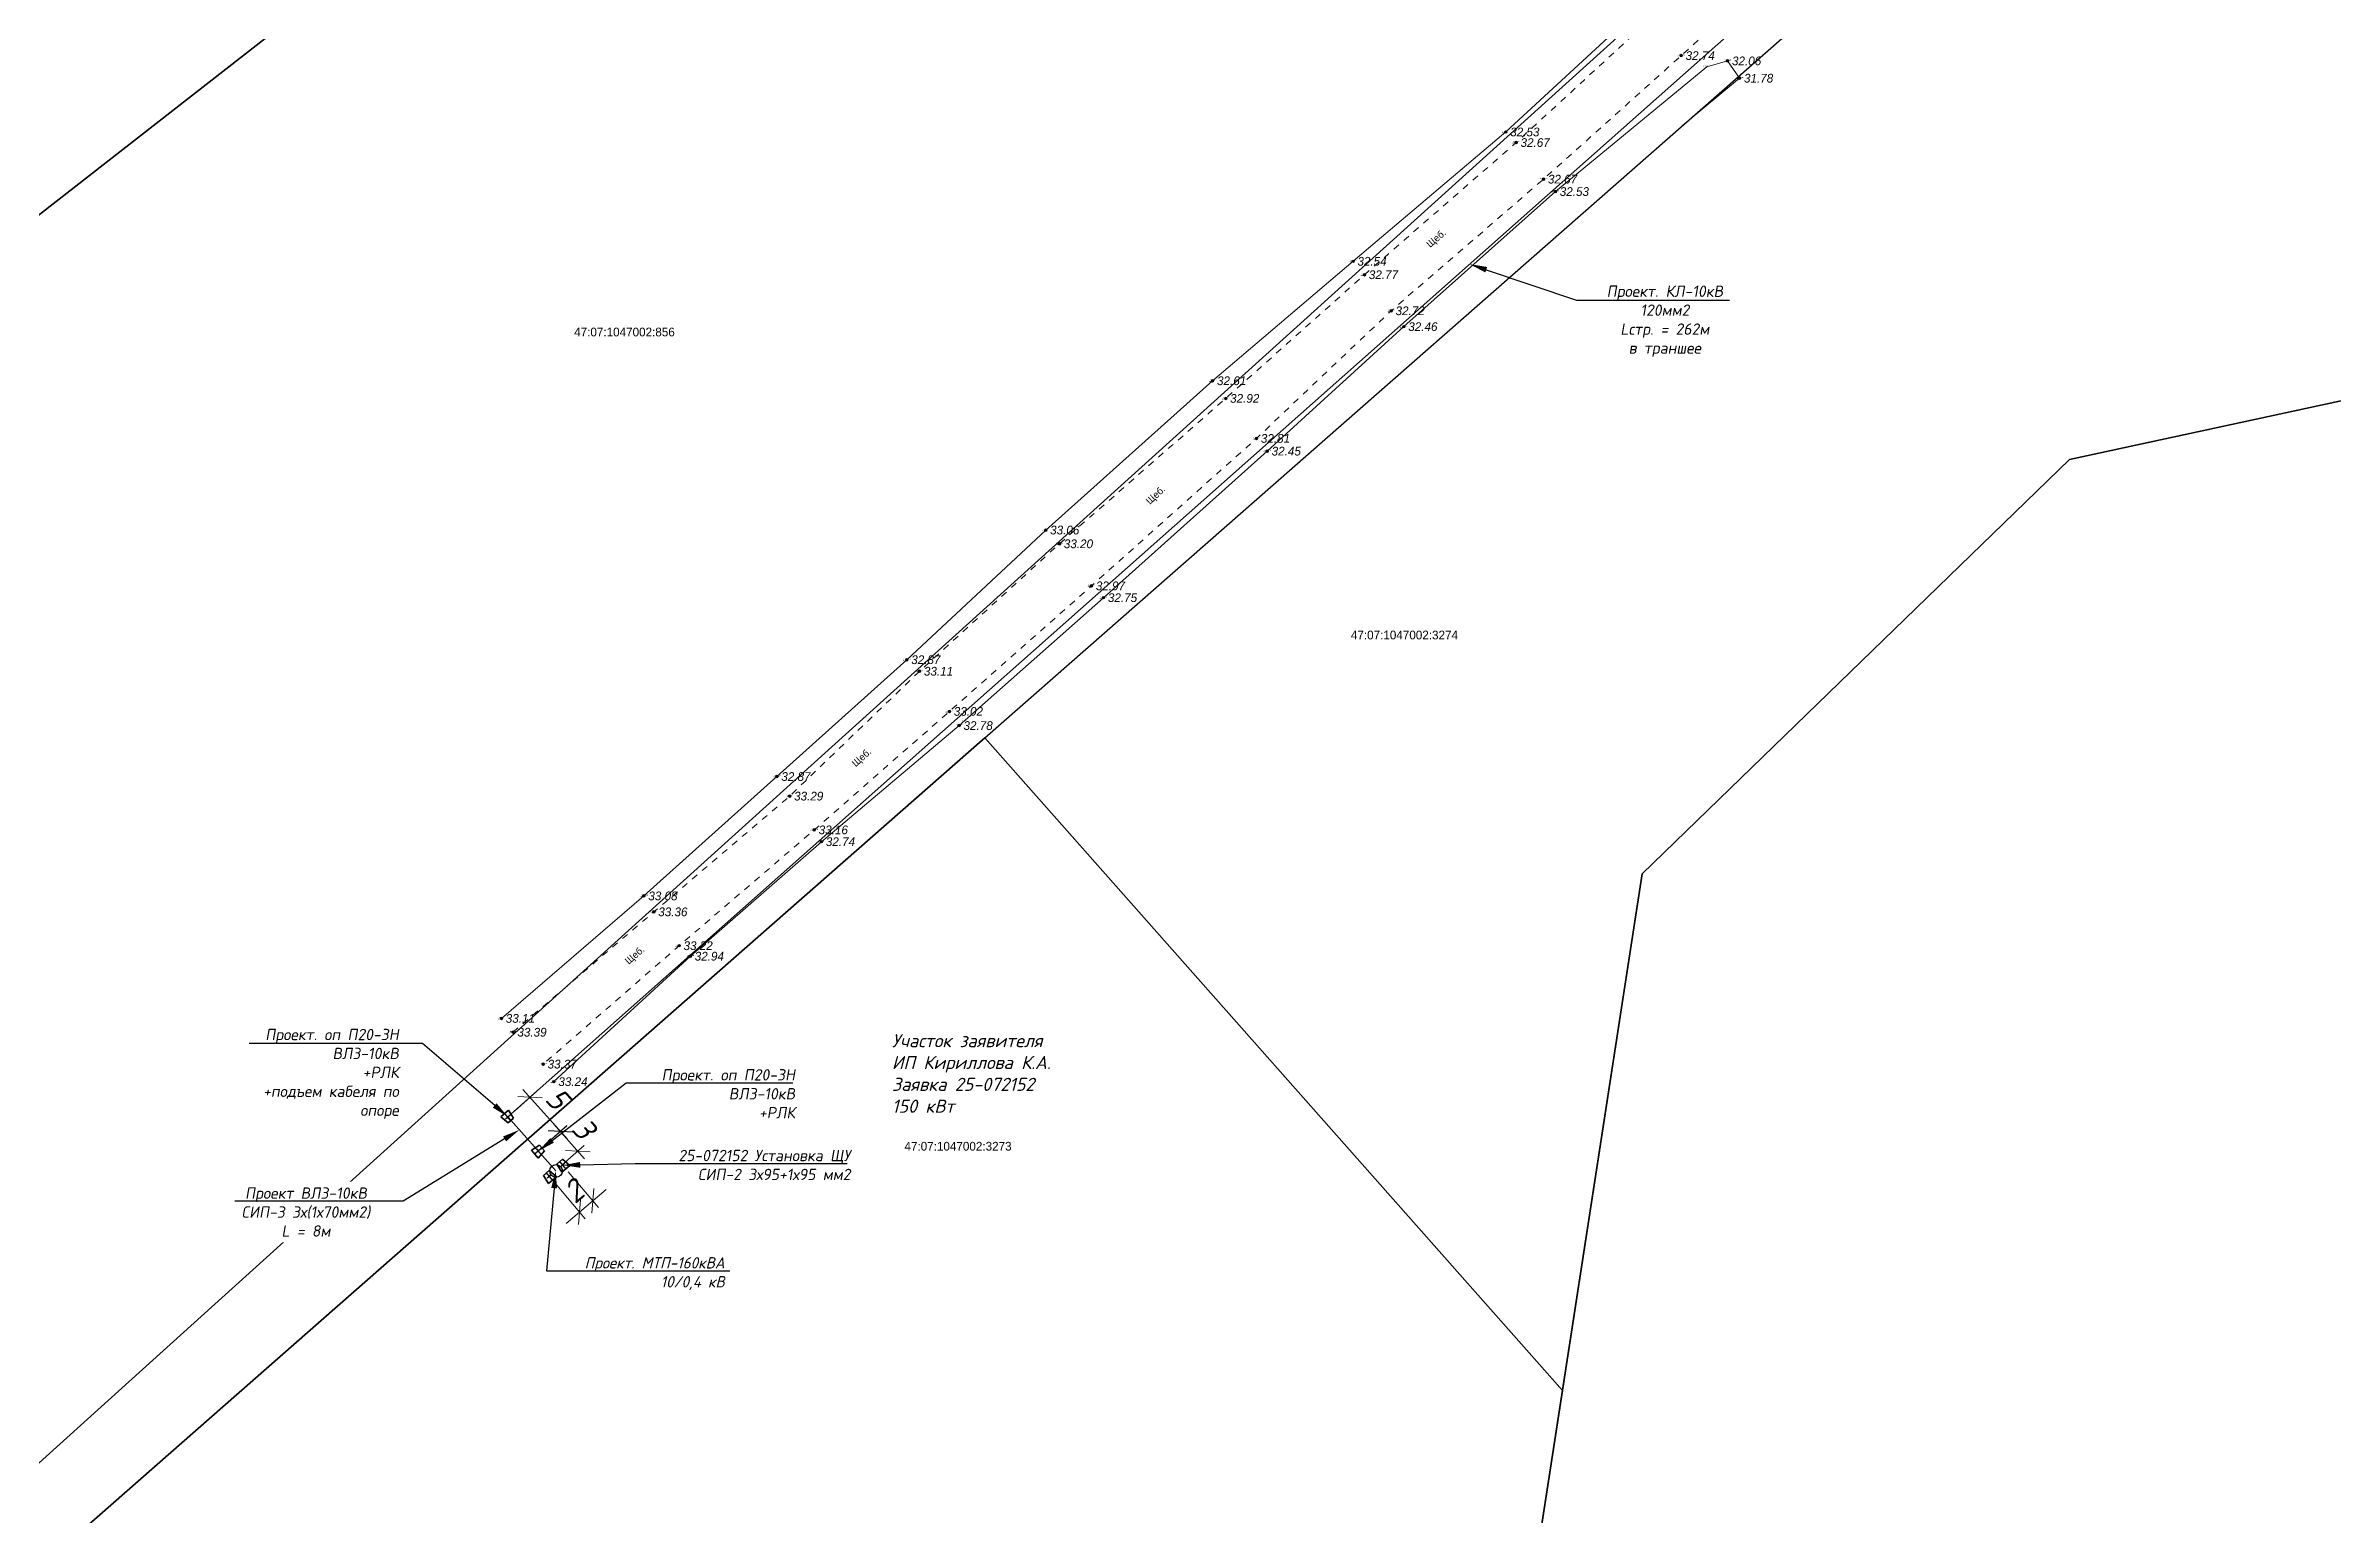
# Model space of a CAD drawing. Extents: x 896 to 2274771, y 652 to 548028.
# Drawn here: x 2232890 to 2233152.1, y 433694.1 to 433862.5 of the extents above; entities that cross this region are included whole.
import ezdxf
from ezdxf import colors
from ezdxf.entities.mleader import LeaderData, LeaderLine
from ezdxf.enums import TextEntityAlignment as Align
from ezdxf.math import Vec2, Vec3

# ---------------------------------------------------------------- set-up
doc = ezdxf.new("R2010")
doc.units = 0
doc.header["$MEASUREMENT"] = 0
doc.linetypes.add('g5_01_5x1_5', pattern=[1.5, 0.75, -0.75])
doc.layers.get('0').update_dxf_attribs({"linetype": 'CONTINUOUS'})
doc.layers.get('Defpoints').update_dxf_attribs({"linetype": 'CONTINUOUS'})
for name, color, linetype, lineweight in [('09_Путевое хозяйство', 7, 'CONTINUOUS', 0), ('10_Границы покрытий и угодий', 7, 'CONTINUOUS', 0), ('11_Гидрография', 7, 'CONTINUOUS', 0), ('Code', 2, 'CONTINUOUS', 0), ('Height', 5, 'CONTINUOUS', 0), ('Name', 3, 'CONTINUOUS', 0), ('дорога', 5, 'CONTINUOUS', 0), ('канава', 5, 'CONTINUOUS', 0), ('Точки_Рел', 7, 'CONTINUOUS', 0), ('Электрик', 7, 'CONTINUOUS', 20)]:
    doc.layers.add(name, color=color, linetype=linetype, lineweight=lineweight)
for name, color, linetype in [('LABELS', 254, 'CONTINUOUS'), ('P', 94, 'CONTINUOUS'), ('Опоры', 124, 'CONTINUOUS')]:
    doc.layers.add(name, color=color, linetype=linetype)
doc.styles.add('D431', font='')
doc.styles.add('LIKE11', font='txt', dxfattribs={"height": 0.8})
doc.styles.add('ГОСТ_ЭССП', font='isocpeur.ttf', dxfattribs={"oblique": 10})
doc.styles.add('Н-2.5мм', font='isocpeur.ttf', dxfattribs={"oblique": 15, "height": 2.5})
doc.styles.get('D431').set_extended_font_data('D431', italic=True)
doc.dimstyles.new('Н-2.5мм_ISO', dxfattribs={"dimtxt": 2.5, "dimasz": 2, "dimexe": 1, "dimexo": 1, "dimgap": 1, "dimtad": 1, "dimtoh": 1, "dimdec": 0, "dimzin": 0, "dimtxsty": 'Н-2.5мм', "dimblk": 'OBLIQUE', "dimcen": 0, "dimdle": 1.2, "dimclrd": 256, "dimclre": 256, "dimclrt": 7, "dimadec": 1, "dimazin": 0, "dimtfac": 1, "dimtdec": 0, "dimtmove": 0, "dimatfit": 3, "dimldrblk": 'OBLIQUE', "dimfxl": 1, "dimtolj": 1, "dimtzin": 0, "dimlwd": 15, "dimlwe": 15, "dimarcsym": 0})

# ---------------------------------------------------------------- blocks, each defined once
blk = doc.blocks.new('500_330_1')
at = {"linetype": 'Continuous', "lineweight": -2}
h = blk.add_hatch(color=0, dxfattribs=at)
h.dxf.hatch_style = 1
edge = h.paths.add_edge_path()
edge.add_arc((0, 0), 0.3, 0, 360)
at = {"color": 0, "linetype": 'Continuous', "lineweight": -2}
blk.add_circle((0, 0), 0.3, dxfattribs=at)
at = {"color": 0, "linetype": 'Continuous', "lineweight": -2, "style": 'D431', "flags": 1}
for tag, p in [('Номер', (-1, -1)), ('Номер_рабочей_станции', (-1, -3.5))]:
    blk.add_attdef(tag, text='', height=2, dxfattribs=at).set_placement(p, align=Align.RIGHT)
at = {"color": 0, "linetype": 'Continuous', "lineweight": -2, "style": 'D431'}
blk.add_attdef('Высота', (1, -1), '', height=2, dxfattribs=at)
at = {"color": 0, "linetype": 'Continuous', "lineweight": -2, "style": 'D431', "flags": 1}
blk.add_attdef('Код', (0, -3.5), '', height=2, dxfattribs=at)
blk = doc.blocks.new('*U9')
at = {"layer": 'Опоры', "color": 30, "lineweight": 50, "true_color": 0xf26722}
for points in [[(-3.6, 0.5), (-0.4, 3.6)], [(-3.6, 0.5), (-0.2, -4.2)], [(-0.4, 3.6), (4.2, 0.1)], [(-0.2, -4.2), (4.2, 0.1)]]:
    blk.add_lwpolyline(points, dxfattribs=at)
at = {"layer": 'Опоры', "color": 7}
for points in [[(-2.3, 2.4), (2.3, -2.4)], [(1.2, 1.1), (-1.2, -1.1)]]:
    blk.add_lwpolyline(points, dxfattribs=at)
blk = doc.blocks.new('*U12')
at = {"layer": 'Опоры', "color": 30, "lineweight": 50, "true_color": 0xf26722}
for points in [[(-3.6, -0.4), (-0.1, 4.2)], [(4.2, -0.2), (-0.1, 4.2)], [(-0.5, -3.6), (-3.6, -0.4)], [(-0.5, -3.6), (4.2, -0.2)]]:
    blk.add_lwpolyline(points, dxfattribs=at)
at = {"layer": 'Опоры', "color": 7}
for points in [[(-2.4, -2.3), (2.4, 2.3)], [(-1.1, 1.2), (1.1, -1.2)]]:
    blk.add_lwpolyline(points, dxfattribs=at)
blk = doc.blocks.new('_Oblique')
at = {"color": 0, "linetype": 'ByBlock', "lineweight": -2}
blk.add_line((-0.5, -0.5), (0.5, 0.5), dxfattribs=at)
blk = doc.blocks.new('*D11')
at = {"lineweight": 15, "transparency": 16777216}
for p, q in [((2232948.31, 433732.26), (2232951.75, 433728.18)), ((2232949.83, 433733.55), (2232953.28, 433729.47)), ((2232952.63, 433730.24), (2232951.11, 433728.95)), ((2232952.63, 433730.24), (2232954.16, 433731.53)), ((2232951.11, 433728.95), (2232949.58, 433727.66))]:
    blk.add_line(p, q, dxfattribs=at)
at = {"layer": 'Defpoints', "color": 0, "transparency": 16777216}
for p in [(2232947.66, 433733.03, 35.65), (2232949.19, 433734.32, 35.65), (2232951.11, 433728.95)]:
    blk.add_point(p, dxfattribs=at)
at = {"lineweight": 15, "transparency": 16777216, "xscale": 2, "yscale": 2, "zscale": 2}
for p, rotation in [((2232951.11, 433728.95), 40.16266747843387), ((2232952.63, 433730.24), 220.1626674784338)]:
    blk.add_blockref('_Oblique', p, dxfattribs=dict(at, rotation=rotation))
at = {"color": 7, "transparency": 16777216, "insert": (2232950.42, 433731.31), "char_height": 2.5, "attachment_point": 5, "rotation": 40.1627, "style": 'Н-2.5мм'}
blk.add_mtext('\\A1;2', dxfattribs=at)
blk = doc.blocks.new('*D14')
at = {"lineweight": 15, "transparency": 16777216}
for p, q in [((2232943.65, 433740.5), (2232946.18, 433742.77)), ((2232944.63, 433743), (2232949.73, 433737.32)), ((2232947.14, 433736.61), (2232949.67, 433738.89))]:
    blk.add_line(p, q, dxfattribs=at)
at = {"layer": 'Defpoints', "color": 0, "transparency": 16777216}
for p in [(2232942.9, 433739.83), (2232948.93, 433738.22), (2232946.4, 433735.94)]:
    blk.add_point(p, dxfattribs=at)
at = {"lineweight": 15, "transparency": 16777216, "xscale": 2, "yscale": 2, "zscale": 2}
for p, rotation in [((2232945.44, 433742.11), 131.9284233079721), ((2232948.93, 433738.22), 311.9284233079721)]:
    blk.add_blockref('_Oblique', p, dxfattribs=dict(at, rotation=rotation))
at = {"color": 7, "transparency": 16777216, "insert": (2232948.58, 433741.97), "char_height": 2.5, "attachment_point": 5, "rotation": 311.9284, "style": 'Н-2.5мм'}
blk.add_mtext('\\A1;5', dxfattribs=at)
blk = doc.blocks.new('*D20')
at = {"lineweight": 15, "transparency": 16777216}
for p, q in [((2232947.14, 433736.61), (2232949.67, 433738.84)), ((2232948.12, 433739.08), (2232951.7, 433735.04)), ((2232949.14, 433734.36), (2232951.66, 433736.6))]:
    blk.add_line(p, q, dxfattribs=at)
at = {"layer": 'Defpoints', "color": 0, "transparency": 16777216}
for p in [(2232946.4, 433735.94), (2232950.91, 433735.94), (2232948.39, 433733.7)]:
    blk.add_point(p, dxfattribs=at)
at = {"lineweight": 15, "transparency": 16777216, "xscale": 2, "yscale": 2, "zscale": 2}
for p, rotation in [((2232948.92, 433738.18), 131.5674610395157), ((2232950.91, 433735.94), 311.5674610395157)]:
    blk.add_blockref('_Oblique', p, dxfattribs=dict(at, rotation=rotation))
at = {"color": 7, "transparency": 16777216, "insert": (2232951.6, 433738.55), "char_height": 2.5, "attachment_point": 5, "rotation": 311.5675, "style": 'Н-2.5мм'}
blk.add_mtext('\\A1;3', dxfattribs=at)

msp = doc.modelspace()

# ---------------------------------------------------------------- linework, layer by layer
at = {"layer": '10_Границы покрытий и угодий', "color": 7, "linetype": 'g5_01_5x1_5', "lineweight": 20, "flags": 128}
for points in [[(2232943.495, 433749.552), (2232959.626, 433763.334), (2232975.185, 433776.588), (2232990.052, 433790.88), (2233006.077, 433805.474), (2233025.122, 433822.123), (2233041.008, 433836.281), (2233058.381, 433851.407), (2233073.638, 433865.437), (2233085.145, 433874.863), (2233098.525, 433886.277), (2233113.341, 433900.098), (2233133.077, 433915.797), (2233143.286, 433919.011), (2233164.7, 433922.967), (2233188.476, 433926.952), (2233210.527, 433930.973), (2233233.644, 433934.039), (2233247.261, 433936.267), (2233254.312, 433937.792), (2233257.136, 433940.025), (2233261.078, 433944.842), (2233275.13, 433973.954)], [(2233260.012, 433929.769), (2233256.053, 433931.394), (2233249.718, 433930.988), (2233233.726, 433928.646), (2233210.64, 433925.159), (2233189.504, 433921.623), (2233164.744, 433918.248), (2233144.409, 433914.552), (2233134.519, 433911.219), (2233115.374, 433895.702), (2233100.66, 433881.619), (2233087.635, 433870.765), (2233077.287, 433861.367), (2233061.519, 433847.224), (2233044.067, 433832.154), (2233028.644, 433817.54), (2233009.744, 433800.655), (2232993.477, 433786.287), (2232978, 433772.717), (2232962.523, 433759.46), (2232946.955, 433745.898)]]:
    msp.add_lwpolyline(points, dxfattribs=at)
at = {"layer": '11_Гидрография', "color": 92, "linetype": 'Continuous', "lineweight": 20, "flags": 128}
for points in [[(2233141.368, 433924.96), (2233144.817, 433925.324), (2233146.025, 433924.487), (2233146.204, 433922.738), (2233136.531, 433920.18), (2233129.832, 433916.864), (2233112.019, 433901.414), (2233096.681, 433888.455), (2233083.806, 433876.659), (2233072.838, 433867.062), (2233057.201, 433852.622), (2233039.701, 433837.815), (2233023.621, 433824.143), (2233004.508, 433807.049), (2232988.601, 433792.204), (2232973.723, 433778.825), (2232958.492, 433765.158), (2232942.162, 433751.137)], [(2232948.185, 433743.893), (2232963.806, 433758.257), (2232978.822, 433771.367), (2232994.584, 433784.66), (2233011.126, 433799.305), (2233029.877, 433816.083), (2233045.524, 433830.334), (2233062.874, 433845.8), (2233080.218, 433860.071), (2233082.601, 433860.758), (2233083.977, 433858.778), (2233077.414, 433853.363)]]:
    msp.add_lwpolyline(points, dxfattribs=at)
at = {"layer": 'P', "linetype": 'Continuous'}
for points in [[(2232721.88, 434028.1), (2232738.24, 434041.46), (2232772.52, 434070.45), (2232848.24, 433970.37), (2232923.96, 433870.28), (2232889.27, 433843.18), (2232870.75, 433828.71)], [(2233041.8, 433962.4), (2233096.03, 433887.02), (2232885.67, 433697.04), (2232816.49, 433786.29), (2232870.75, 433828.71), (2232889.27, 433843.18), (2232923.96, 433870.28)], [(2232997.52, 433783.24), (2233136.13, 433904.87), (2233262.48, 433926.45), (2233281.27, 433883.07), (2233289.44, 433851.35), (2233121.75, 433815.12), (2233072.8, 433767.7), (2233063.68, 433708.52)], [(2233072.8, 433767.7), (2233121.75, 433815.12), (2233289.44, 433851.35), (2233328.78, 433698.61), (2233133.54, 433650.89), (2233132.05, 433656.03), (2233054.39, 433648.23)]]:
    msp.add_lwpolyline(points, close=True, dxfattribs=at)
at = {"layer": 'P', "color": 3, "linetype": 'Continuous', "lineweight": 60}
msp.add_lwpolyline([(2232891.19, 433689.92), (2232997.52, 433783.24), (2233063.68, 433708.52), (2233054.39, 433648.23), (2232932.95, 433636.03)], close=True, dxfattribs=at)
at = {"layer": 'дорога', "color": 1}
for p in [(2233077.287, 433861.367, 32.737), (2233058.381, 433851.407, 32.669), (2233061.519, 433847.224, 32.665), (2233041.008, 433836.281, 32.765), (2233044.067, 433832.154, 32.721), (2233025.122, 433822.123, 32.924), (2233028.644, 433817.54, 32.809), (2233006.077, 433805.474, 33.197), (2233009.744, 433800.655, 32.972), (2232990.052, 433790.88, 33.107), (2232993.477, 433786.287, 33.024), (2232975.185, 433776.588, 33.291), (2232978, 433772.717, 33.155), (2232959.626, 433763.334, 33.356), (2232962.523, 433759.46, 33.222), (2232943.495, 433749.552, 33.386), (2232946.955, 433745.898, 33.366)]:
    msp.add_point(p, dxfattribs=at)
at = {"layer": 'канава', "color": 1}
for p in [(2233082.601, 433860.758, 32.057), (2233080.218, 433860.071, 32.39), (2233083.977, 433858.778, 31.783), (2233057.201, 433852.622, 32.532), (2233062.874, 433845.8, 32.532), (2233039.701, 433837.815, 32.538), (2233045.524, 433830.334, 32.462), (2233023.621, 433824.143, 32.613), (2233029.877, 433816.083, 32.45), (2233004.508, 433807.049, 33.062), (2233011.126, 433799.305, 32.747), (2232988.601, 433792.204, 32.874), (2232995.343, 433785.297, 32.78), (2232973.723, 433778.825, 32.872), (2232978.822, 433771.367, 32.738), (2232958.492, 433765.158, 33.075), (2232963.806, 433758.257, 32.942), (2232942.162, 433751.137, 33.112), (2232948.185, 433743.893, 33.237)]:
    msp.add_point(p, dxfattribs=at)

# ---------------------------------------------------------------- block references
at = {"layer": 'Опоры', "color": 1, "transparency": 33554687, "xscale": 0.1891672294926817, "yscale": 0.1891672294926817, "zscale": 0.1891672294926817}
for name, p, rotation in [('*U12', (2232946.397, 433735.944), 176.3593502526541), ('*U9', (2232949.189, 433734.319), 356.0996794835723), ('*U9', (2232947.664, 433733.025), 356.0996794835723)]:
    msp.add_blockref(name, p, dxfattribs=dict(at, rotation=rotation))
at = {"layer": 'Точки_Рел', "linetype": 'ByBlock', "lineweight": 20, "xscale": 0.5, "yscale": 0.5, "zscale": 0.5}
for p, values in [((2233077.287, 433861.367, 32.737), {'Высота': '32.74'}), ((2233082.601, 433860.758, 32.057), {'Высота': '32.06'}), ((2233083.977, 433858.778, 31.783), {'Высота': '31.78'}), ((2233057.201, 433852.622, 32.532), {'Высота': '32.53'}), ((2233058.381, 433851.407, 32.669), {'Высота': '32.67'}), ((2233061.519, 433847.224, 32.665), {'Высота': '32.67'}), ((2233062.874, 433845.8, 32.532), {'Высота': '32.53'}), ((2233039.701, 433837.815, 32.538), {'Высота': '32.54'}), ((2233041.008, 433836.281, 32.765), {'Высота': '32.77'}), ((2233044.067, 433832.154, 32.721), {'Высота': '32.72'}), ((2233045.524, 433830.334, 32.462), {'Высота': '32.46'}), ((2233023.621, 433824.143, 32.613), {'Высота': '32.61'}), ((2233025.122, 433822.123, 32.924), {'Высота': '32.92'}), ((2233028.644, 433817.54, 32.809), {'Высота': '32.81'}), ((2233029.877, 433816.083, 32.45), {'Высота': '32.45'}), ((2233004.508, 433807.049, 33.062), {'Высота': '33.06'}), ((2233006.077, 433805.474, 33.197), {'Высота': '33.20'}), ((2233009.744, 433800.655, 32.972), {'Высота': '32.97'}), ((2233011.126, 433799.305, 32.747), {'Высота': '32.75'}), ((2232988.601, 433792.204, 32.874), {'Высота': '32.87'}), ((2232990.052, 433790.88, 33.107), {'Высота': '33.11'}), ((2232993.477, 433786.287, 33.024), {'Высота': '33.02'}), ((2232994.584, 433784.66, 32.78), {'Высота': '32.78'}), ((2232973.723, 433778.825, 32.872), {'Высота': '32.87'}), ((2232975.185, 433776.588, 33.291), {'Высота': '33.29'}), ((2232978, 433772.717, 33.155), {'Высота': '33.16'}), ((2232978.822, 433771.367, 32.738), {'Высота': '32.74'}), ((2232958.492, 433765.158, 33.075), {'Высота': '33.08'}), ((2232959.626, 433763.334, 33.356), {'Высота': '33.36'}), ((2232962.523, 433759.46, 33.222), {'Высота': '33.22'}), ((2232963.806, 433758.257, 32.942), {'Высота': '32.94'}), ((2232942.162, 433751.137, 33.112), {'Высота': '33.11'}), ((2232943.495, 433749.552, 33.386), {'Высота': '33.39'}), ((2232946.955, 433745.898, 33.366), {'Высота': '33.37'}), ((2232948.185, 433743.893, 33.237), {'Высота': '33.24'})]:
    msp.add_blockref('500_330_1', p, dxfattribs=at).add_auto_attribs(values)

# ---------------------------------------------------------------- texts
at = {"layer": '09_Путевое хозяйство', "color": 7, "lineweight": 15, "style": 'LIKE11'}
for rotation, p in [(40.50064, (2233048.517, 433839.328)), (42.55921, (2233016.425, 433809.923)), (42.04824, (2232982.743, 433779.887)), (40.85903, (2232956.742, 433757.264))]:
    msp.add_text('Щеб.', height=0.8, rotation=rotation, dxfattribs=at).set_placement(p)
at = {"layer": 'Code', "color": 2}
for s, p in [('дорога', (2233077.287, 433861.367, 32.737)), ('канава', (2233082.601, 433860.758, 32.057)), ('канава', (2233080.218, 433860.071, 32.39)), ('канава', (2233083.977, 433858.778, 31.783)), ('канава', (2233057.201, 433852.622, 32.532)), ('дорога', (2233058.381, 433851.407, 32.669)), ('дорога', (2233061.519, 433847.224, 32.665)), ('канава', (2233062.874, 433845.8, 32.532)), ('канава', (2233039.701, 433837.815, 32.538)), ('дорога', (2233041.008, 433836.281, 32.765)), ('дорога', (2233044.067, 433832.154, 32.721)), ('канава', (2233045.524, 433830.334, 32.462)), ('канава', (2233023.621, 433824.143, 32.613)), ('дорога', (2233025.122, 433822.123, 32.924)), ('дорога', (2233028.644, 433817.54, 32.809)), ('канава', (2233029.877, 433816.083, 32.45)), ('канава', (2233004.508, 433807.049, 33.062)), ('дорога', (2233006.077, 433805.474, 33.197)), ('дорога', (2233009.744, 433800.655, 32.972)), ('канава', (2233011.126, 433799.305, 32.747)), ('канава', (2232988.601, 433792.204, 32.874)), ('дорога', (2232990.052, 433790.88, 33.107)), ('дорога', (2232993.477, 433786.287, 33.024)), ('канава', (2232995.343, 433785.297, 32.78)), ('канава', (2232973.723, 433778.825, 32.872)), ('дорога', (2232975.185, 433776.588, 33.291)), ('дорога', (2232978, 433772.717, 33.155)), ('канава', (2232978.822, 433771.367, 32.738)), ('канава', (2232958.492, 433765.158, 33.075)), ('дорога', (2232959.626, 433763.334, 33.356)), ('дорога', (2232962.523, 433759.46, 33.222)), ('канава', (2232963.806, 433758.257, 32.942)), ('канава', (2232942.162, 433751.137, 33.112)), ('дорога', (2232943.495, 433749.552, 33.386)), ('дорога', (2232946.955, 433745.898, 33.366)), ('канава', (2232948.185, 433743.893, 33.237))]:
    msp.add_text(s, height=0.1, dxfattribs=at).set_placement(p, align=Align.TOP_RIGHT)
at = {"layer": 'Height', "color": 5}
for s, p in [('32.737', (2233077.287, 433861.367, 32.737)), ('32.057', (2233082.601, 433860.758, 32.057)), ('32.390', (2233080.218, 433860.071, 32.39)), ('31.783', (2233083.977, 433858.778, 31.783)), ('32.532', (2233057.201, 433852.622, 32.532)), ('32.669', (2233058.381, 433851.407, 32.669)), ('32.665', (2233061.519, 433847.224, 32.665)), ('32.532', (2233062.874, 433845.8, 32.532)), ('32.538', (2233039.701, 433837.815, 32.538)), ('32.765', (2233041.008, 433836.281, 32.765)), ('32.721', (2233044.067, 433832.154, 32.721)), ('32.462', (2233045.524, 433830.334, 32.462)), ('32.613', (2233023.621, 433824.143, 32.613)), ('32.924', (2233025.122, 433822.123, 32.924)), ('32.809', (2233028.644, 433817.54, 32.809)), ('32.450', (2233029.877, 433816.083, 32.45)), ('33.062', (2233004.508, 433807.049, 33.062)), ('33.197', (2233006.077, 433805.474, 33.197)), ('32.972', (2233009.744, 433800.655, 32.972)), ('32.747', (2233011.126, 433799.305, 32.747)), ('32.874', (2232988.601, 433792.204, 32.874)), ('33.107', (2232990.052, 433790.88, 33.107)), ('33.024', (2232993.477, 433786.287, 33.024)), ('32.780', (2232994.584, 433784.66, 32.78)), ('32.872', (2232973.723, 433778.825, 32.872)), ('33.291', (2232975.185, 433776.588, 33.291)), ('33.155', (2232978, 433772.717, 33.155)), ('32.738', (2232978.822, 433771.367, 32.738)), ('33.075', (2232958.492, 433765.158, 33.075)), ('33.356', (2232959.626, 433763.334, 33.356)), ('33.222', (2232962.523, 433759.46, 33.222)), ('32.942', (2232963.806, 433758.257, 32.942)), ('33.112', (2232942.162, 433751.137, 33.112)), ('33.386', (2232943.495, 433749.552, 33.386)), ('33.366', (2232946.955, 433745.898, 33.366)), ('33.237', (2232948.185, 433743.893, 33.237))]:
    msp.add_text(s, height=0.1, dxfattribs=at).set_placement(p, align=Align.BOTTOM_LEFT)
at = {"layer": 'LABELS'}
msp.add_text('47:07:1047002:856', height=1, dxfattribs=at).set_placement((2232956.26, 433829.72), align=Align.MIDDLE_CENTER)
at = {"layer": 'LABELS', "color": 0}
for s, p in [('47:07:1047002:3274', (2233045.589, 433795.029)), ('47:07:1047002:3273', (2232994.46, 433736.497))]:
    msp.add_text(s, height=1, dxfattribs=at).set_placement(p, align=Align.MIDDLE_CENTER)
at = {"layer": 'Name', "color": 3}
for s, p in [('Pt376', (2233077.287, 433861.367, 32.737)), ('Pt374', (2233082.601, 433860.758, 32.057)), ('Pt375', (2233080.218, 433860.071, 32.39)), ('Pt373', (2233083.977, 433858.778, 31.783)), ('Pt379', (2233057.201, 433852.622, 32.532)), ('Pt380', (2233058.381, 433851.407, 32.669)), ('Pt381', (2233061.519, 433847.224, 32.665)), ('Pt382', (2233062.874, 433845.8, 32.532)), ('Pt386', (2233039.701, 433837.815, 32.538)), ('Pt385', (2233041.008, 433836.281, 32.765)), ('Pt384', (2233044.067, 433832.154, 32.721)), ('Pt383', (2233045.524, 433830.334, 32.462)), ('Pt387', (2233023.621, 433824.143, 32.613)), ('Pt388', (2233025.122, 433822.123, 32.924)), ('Pt389', (2233028.644, 433817.54, 32.809)), ('Pt390', (2233029.877, 433816.083, 32.45)), ('Pt394', (2233004.508, 433807.049, 33.062)), ('Pt393', (2233006.077, 433805.474, 33.197)), ('Pt392', (2233009.744, 433800.655, 32.972)), ('Pt391', (2233011.126, 433799.305, 32.747)), ('Pt395', (2232988.601, 433792.204, 32.874)), ('Pt396', (2232990.052, 433790.88, 33.107)), ('Pt397', (2232993.477, 433786.287, 33.024)), ('Pt398', (2232994.584, 433784.66, 32.78)), ('Pt402', (2232973.723, 433778.825, 32.872)), ('Pt401', (2232975.185, 433776.588, 33.291)), ('Pt400', (2232978, 433772.717, 33.155)), ('Pt399', (2232978.822, 433771.367, 32.738)), ('Pt403', (2232958.492, 433765.158, 33.075)), ('Pt404', (2232959.626, 433763.334, 33.356)), ('Pt405', (2232962.523, 433759.46, 33.222)), ('Pt406', (2232963.806, 433758.257, 32.942)), ('Pt410', (2232942.162, 433751.137, 33.112)), ('Pt409', (2232943.495, 433749.552, 33.386)), ('Pt408', (2232946.955, 433745.898, 33.366)), ('Pt407', (2232948.185, 433743.893, 33.237))]:
    msp.add_text(s, height=0.1, dxfattribs=at).set_placement(p, align=Align.BOTTOM_RIGHT)
at = {"layer": 'Электрик', "color": 4, "insert": (2232986.891, 433749.336), "char_height": 1.5, "width": 34.60347, "attachment_point": 1}
msp.add_mtext('{\\fISOCPEUR|b1|i1|c204|p34;\\C3;Участок заявителя \\PИП Кириллова К.А.\\PЗаявка 25-072152\\P150 кВт}', dxfattribs=at)

# ---------------------------------------------------------------- next in the draw order: leaders
at = {"layer": 'Электрик', "color": 175, "lineweight": 30, "true_color": 0x4554a5}
ml = msp.add_multileader_mtext('Standard', dxfattribs=at)
ml.set_content('\\pxsm1;{\\C256;Проект. КЛ-10кВ\\P120мм2\\PLстр. = 262м\\Pв траншее}', color=5, style='ГОСТ_ЭССП')
ml.set_leader_properties()
ml.build(insert=Vec2(0, 0))
ml.multileader.update_dxf_attribs({"text_left_attachment_type": 6, "text_right_attachment_type": 6, "dogleg_length": 1.005, "arrow_head_size": 2})
ctx = ml.context
ctx.base_point, ctx.char_height, ctx.arrow_head_size, ctx.plane_origin = Vec3(2233066.309, 433833.35), 1.3, 2, Vec3(2230643.781, 433239.539)
ctx.left_attachment, ctx.right_attachment, ctx.text_align_type = 6, 6, 1
notes = []
notes.append((ctx, [(1, (1, 1, 0), (2233065.304, 433833.35), (1, 0), 1.005, [(0, [(2233053.063, 433837.489)], 0, [])])]))
ctx.mtext.insert, ctx.mtext.rotation, ctx.mtext.width, ctx.mtext.alignment, ctx.mtext.flow_direction = Vec3(2233075.414, 433835.04), 6.2831853, 19.44333, 2, 5
ctx.mtext.has_bg_fill, ctx.mtext.bg_color, ctx.mtext.bg_scale_factor, ctx.mtext.bg_transparency, ctx.mtext.use_window_bg_color = 1, -1027028792, 1.5, 0, 1
at = {"layer": 'Электрик', "color": 30, "lineweight": 30, "true_color": 0xf26722}
ml = msp.add_multileader_mtext('Standard', dxfattribs=at)
ml.set_content('\\pxsm1;{\\C256;Проект ВЛЗ-10кВ\\P\\pqc;СИП-3 3х(1х70мм2)\\PL = 8м }', color=5, style='ГОСТ_ЭССП')
ml.set_leader_properties()
ml.build(insert=Vec2(0, 0))
ml.multileader.update_dxf_attribs({"text_left_attachment_type": 6, "text_right_attachment_type": 6, "dogleg_length": 1.005, "arrow_head_size": 2})
ctx = ml.context
ctx.base_point, ctx.char_height, ctx.arrow_head_size, ctx.plane_origin = Vec3(2232909.67, 433730.222), 1.3, 2, Vec3(2230516.678, 433120.513)
ctx.left_attachment, ctx.right_attachment, ctx.text_align_type = 6, 6, 1
notes.append((ctx, [(0, (1, 1, 0), (2232930.908, 433730.222), (-1, 0), 1.005, [(0, [(2232944.237, 433738.38)], 0, [])])]))
ctx.mtext.insert, ctx.mtext.rotation, ctx.mtext.width, ctx.mtext.defined_height, ctx.mtext.alignment, ctx.mtext.flow_direction = Vec3(2232919.787, 433731.782), 6.2831853, 18.7381, 2.219, 2, 5
ctx.mtext.has_bg_fill, ctx.mtext.bg_color, ctx.mtext.bg_scale_factor, ctx.mtext.bg_transparency, ctx.mtext.use_window_bg_color = 1, -1027028792, 1.5, 0, 1
at = {"layer": 'Электрик', "color": 5, "lineweight": 30}
ml = msp.add_multileader_mtext('Standard', dxfattribs=at)
ml.set_content('\\pxsm1,qr;25-072152 Установка ЩУ\\P{\\C256;СИП-2 3х95+1х95 мм2}', color=5, style='ГОСТ_ЭССП')
ml.set_leader_properties()
ml.build(insert=Vec2(0, 0))
ml.multileader.update_dxf_attribs({"text_left_attachment_type": 6, "text_right_attachment_type": 6, "dogleg_length": 1.005, "arrow_head_size": 2})
ctx = ml.context
ctx.base_point, ctx.char_height, ctx.arrow_head_size, ctx.plane_origin = Vec3(2232958.506, 433734.528), 1.3, 2, Vec3(2230551.44, 433178.658)
ctx.left_attachment, ctx.right_attachment, ctx.text_align_type = 6, 6, 1
notes.append((ctx, [(1, (1, 1, 0), (2232957.501, 433734.528), (1, 0), 1.005, [(0, [(2232949.189, 433734.319)], 0, [])])]))
ctx.mtext.insert, ctx.mtext.rotation, ctx.mtext.width, ctx.mtext.defined_height, ctx.mtext.alignment, ctx.mtext.flow_direction = Vec3(2232970.94, 433736.088), 6.2831853, 22.42066, 2.219, 2, 5
ctx.mtext.has_bg_fill, ctx.mtext.bg_color, ctx.mtext.bg_scale_factor, ctx.mtext.bg_transparency, ctx.mtext.use_window_bg_color = 1, -1027028792, 1.5, 0, 1
for ctx, leaders in notes:
    for number, flags, end, landing, length, lines in leaders:
        leader = LeaderData()
        leader.index, (leader.has_last_leader_line, leader.has_dogleg_vector, leader.attachment_direction) = number, flags
        leader.last_leader_point, leader.dogleg_vector, leader.dogleg_length = Vec3(end), Vec3(landing), length
        for number, points, colour, breaks in lines:
            line = LeaderLine()
            line.index, line.vertices, line.color, line.breaks = number, Vec3.list(points), colors.encode_raw_color(colour), breaks
            leader.lines.append(line)
        ctx.leaders.append(leader)

# ---------------------------------------------------------------- next in the draw order: leaders
at = {"layer": 'Электрик', "color": 30, "lineweight": 30, "true_color": 0xf26722}
ml = msp.add_multileader_mtext('Standard', dxfattribs=at)
ml.set_content('\\pxsm1,qr;{\\C30;\\c2254834;Проект. оп П20-3Н\\PВЛЗ-10кВ\\P+РЛК\\P+подъем кабеля по опоре}', color=5, style='ГОСТ_ЭССП')
ml.set_leader_properties()
ml.build(insert=Vec2(0, 0))
ml.multileader.update_dxf_attribs({"text_left_attachment_type": 6, "text_right_attachment_type": 6, "dogleg_length": 1.005, "arrow_head_size": 2})
ctx = ml.context
ctx.base_point, ctx.char_height, ctx.arrow_head_size, ctx.plane_origin = Vec3(2232912.075, 433748.251), 1.3, 2, Vec3(2230591.042, 433163.448)
ctx.left_attachment, ctx.right_attachment, ctx.text_align_type = 6, 6, 1
notes = []
notes.append((ctx, [(0, (1, 1, 0), (2232933.111, 433748.251), (-1, 0), 1.005, [(0, [(2232942.916, 433739.869)], 0, [])])]))
ctx.mtext.insert, ctx.mtext.rotation, ctx.mtext.width, ctx.mtext.alignment, ctx.mtext.flow_direction = Vec3(2232922.091, 433749.941), 6.2831853, 16.65306, 2, 5
ctx.mtext.has_bg_fill, ctx.mtext.bg_color, ctx.mtext.bg_scale_factor, ctx.mtext.bg_transparency, ctx.mtext.use_window_bg_color = 1, -1027028792, 1.5, 0, 1
ml = msp.add_multileader_mtext('Standard', dxfattribs=at)
ml.set_content('{\\Q15;\\W0.965;\\C256;Проект. МТП-160кВА\\P10/0,4 кВ}', color=5, style='ГОСТ_ЭССП')
ml.set_leader_properties()
ml.build(insert=Vec2(0, 0))
ml.multileader.update_dxf_attribs({"text_left_attachment_type": 6, "text_right_attachment_type": 6, "dogleg_length": 1.005, "arrow_head_size": 2})
ctx = ml.context
ctx.base_point, ctx.char_height, ctx.arrow_head_size, ctx.plane_origin = Vec3(2232948.346, 433722.239), 1.3, 2, Vec3(2232830.917, 433469.039)
ctx.left_attachment, ctx.right_attachment, ctx.text_align_type = 6, 6, 2
notes.append((ctx, [(0, (1, 1, 0), (2232947.341, 433722.239), (1, 0), 1.005, [(0, [(2232948.387, 433733.699)], 0, [])])]))
ctx.mtext.insert, ctx.mtext.width, ctx.mtext.defined_height, ctx.mtext.alignment, ctx.mtext.flow_direction = Vec3(2232967.723, 433723.799), 19.32765, 6.102, 3, 5
ctx.mtext.has_bg_fill, ctx.mtext.bg_color, ctx.mtext.bg_scale_factor, ctx.mtext.bg_transparency, ctx.mtext.use_window_bg_color = 1, -1027028792, 1.5, 0, 1
for ctx, leaders in notes:
    for number, flags, end, landing, length, lines in leaders:
        leader = LeaderData()
        leader.index, (leader.has_last_leader_line, leader.has_dogleg_vector, leader.attachment_direction) = number, flags
        leader.last_leader_point, leader.dogleg_vector, leader.dogleg_length = Vec3(end), Vec3(landing), length
        for number, points, colour, breaks in lines:
            line = LeaderLine()
            line.index, line.vertices, line.color, line.breaks = number, Vec3.list(points), colors.encode_raw_color(colour), breaks
            leader.lines.append(line)
        ctx.leaders.append(leader)

# ---------------------------------------------------------------- next in the draw order: linework, layer by layer
at = {"color": 175, "lineweight": 53, "true_color": 0x4554a5}
msp.add_lwpolyline([(2232942.916, 433739.869), (2233134.615, 433909.811), (2233139.642, 433911.636)], dxfattribs=at)
at = {"color": 6, "lineweight": 30}
msp.add_circle((2232948.428, 433733.669), 0.722, dxfattribs=at)

# ---------------------------------------------------------------- next in the draw order: block references
at = {"layer": 'Опоры', "color": 1, "transparency": 33554687, "xscale": 0.1891672294926817, "yscale": 0.1891672294926817, "zscale": 0.1891672294926817, "rotation": 86.35935025265411}
msp.add_blockref('*U12', (2232942.891, 433739.848), dxfattribs=at)

# ---------------------------------------------------------------- next in the draw order: dimensions: what is measured, and where the dimension line sits
dim = msp.add_linear_dim(base=(2232951.106, 433728.947, -35.651), p1=(2232949.189, 433734.319), p2=(2232947.66, 433733.029), angle=220.16267, dimstyle='Н-2.5мм_ISO')
dim.commit()
dim.dimension.update_dxf_attribs({"geometry": '*D11', "text_midpoint": (2232951.87, 433729.591, -35.651), "dimtype": 161})

# ---------------------------------------------------------------- next in the draw order: leaders
at = {"layer": 'Электрик', "color": 30, "lineweight": 30, "true_color": 0xf26722}
ml = msp.add_multileader_mtext('Standard', dxfattribs=at)
ml.set_content('\\pxsm1,qr;{\\C30;\\c2254834;Проект. оп П20-3Н\\PВЛЗ-10кВ\\P+РЛК}', color=5, style='ГОСТ_ЭССП')
ml.set_leader_properties()
ml.build(insert=Vec2(0, 0))
ml.multileader.update_dxf_attribs({"text_left_attachment_type": 6, "text_right_attachment_type": 6, "dogleg_length": 1.005, "arrow_head_size": 2})
ctx = ml.context
ctx.base_point, ctx.char_height, ctx.arrow_head_size, ctx.plane_origin = Vec3(2232957.463, 433743.765), 1.3, 2, Vec3(2230639.616, 433148.351)
ctx.left_attachment, ctx.right_attachment, ctx.text_align_type = 6, 6, 1
notes = []
notes.append((ctx, [(1, (1, 1, 0), (2232956.459, 433743.765), (1, 0), 1.005, [(0, [(2232946.397, 433735.944)], 0, [])])]))
ctx.mtext.insert, ctx.mtext.rotation, ctx.mtext.width, ctx.mtext.alignment, ctx.mtext.flow_direction = Vec3(2232967.479, 433745.325), 6.2831853, 16.65306, 2, 5
ctx.mtext.has_bg_fill, ctx.mtext.bg_color, ctx.mtext.bg_scale_factor, ctx.mtext.bg_transparency, ctx.mtext.use_window_bg_color = 1, -1027028792, 1.5, 0, 1
for ctx, leaders in notes:
    for number, flags, end, landing, length, lines in leaders:
        leader = LeaderData()
        leader.index, (leader.has_last_leader_line, leader.has_dogleg_vector, leader.attachment_direction) = number, flags
        leader.last_leader_point, leader.dogleg_vector, leader.dogleg_length = Vec3(end), Vec3(landing), length
        for number, points, colour, breaks in lines:
            line = LeaderLine()
            line.index, line.vertices, line.color, line.breaks = number, Vec3.list(points), colors.encode_raw_color(colour), breaks
            leader.lines.append(line)
        ctx.leaders.append(leader)

# ---------------------------------------------------------------- next in the draw order: linework, layer by layer
at = {"color": 30, "lineweight": 53, "true_color": 0xf26722}
msp.add_lwpolyline([(2232948.387, 433733.699), (2232942.946, 433739.835)], dxfattribs=at)

# ---------------------------------------------------------------- next in the draw order: dimensions: what is measured, and where the dimension line sits
for base, p1, p2, angle, picture, middle in [((2232948.928, 433738.217), (2232942.905, 433739.832), (2232946.397, 433735.944), 311.92842, '*D14', (2232946.907, 433740.468)), ((2232950.908, 433735.935), (2232946.397, 433735.944), (2232948.387, 433733.699), 311.56746, '*D20', (2232949.913, 433737.057))]:
    dim = msp.add_linear_dim(base=base, p1=p1, p2=p2, angle=angle, dimstyle='Н-2.5мм_ISO')
    dim.commit()
    dim.dimension.update_dxf_attribs({"geometry": picture, "text_midpoint": middle, "dimtype": 161})

doc.saveas('drawing.dxf')
